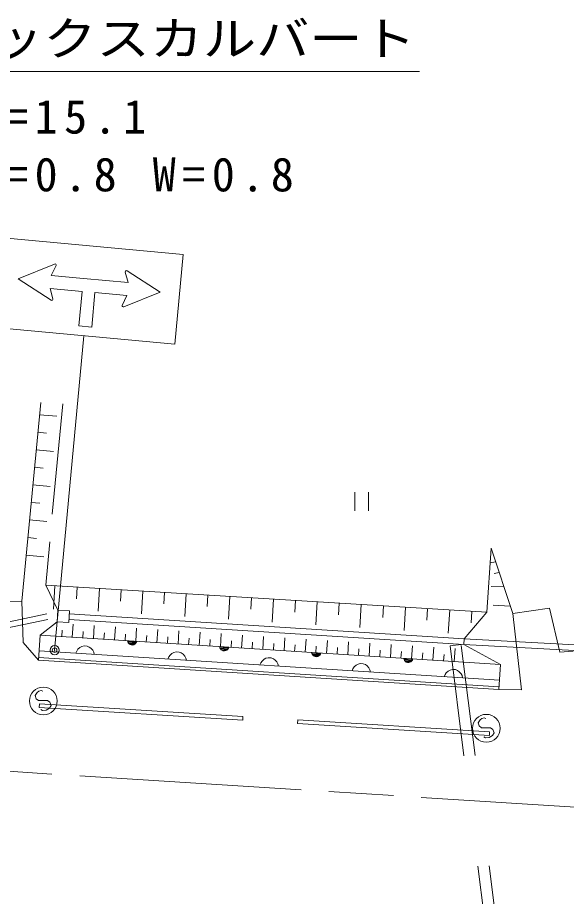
# Model space of a CAD drawing. Units: millimetres, scale not verified. Extents: x 40000 to 680000, y 20000 to 380000.
# Drawn here: x 304984 to 334655, y 285474 to 332986 of the extents above; entities that cross this region are included whole.
import ezdxf
from ezdxf.enums import TextEntityAlignment as Align

# ---------------------------------------------------------------- set-up
doc = ezdxf.new("R2010")
doc.units = ezdxf.units.MM
doc.header["$LTSCALE"] = 1000
doc.header["$PDMODE"] = 32
doc.header["$PDSIZE"] = 500
for name, pattern in [('CHAIN', [18.5, 12, -1.5, 3.5, -1.5]), ('DASHED', [7.5, 6, -1.5]), ('DASHED_SPACED', [12, 6, -6])]:
    doc.linetypes.add(name, pattern=pattern)
for name, color, linetype, lineweight in [('M-BGD', 7, 'Continuous', 13), ('M-BMK', 2, 'CHAIN', 13), ('M-STR-HTXT', 7, 'Continuous', 13), ('M-STR-STRC', 7, 'Continuous', 13)]:
    doc.layers.add(name, color=color, linetype=linetype, lineweight=lineweight)
doc.styles.add('ＭＳ ゴシック', font='')
doc.styles.get('ＭＳ ゴシック').set_extended_font_data('MS Gothic')

msp = doc.modelspace()

# ---------------------------------------------------------------- linework, layer by layer
at = {"layer": 'M-BGD'}
for p, q in [((305215, 301428), (306240, 312183)), ((306177, 311518), (307108, 311429)), ((306086, 310572), (306553, 310527)), ((305996, 309625), (306930, 309536)), ((305906, 308676), (306374, 308632)), ((305815, 307727), (306753, 307638)), ((323213, 307323), (323213, 306323)), ((323963, 306323), (323963, 307323)), ((305725, 306776), (306195, 306731)), ((305634, 305824), (306574, 305735)), ((305543, 304870), (306015, 304825)), ((305452, 303916), (306396, 303827)), ((330527, 303512), (330824, 303571)), ((330744, 302931), (331019, 302981)), ((307156, 300942), (306503, 302293)), ((307002, 302262), (306925, 301007)), ((308206, 302189), (308167, 301561)), ((330592, 302226), (331275, 302207)), ((309409, 302115), (309335, 300901)), ((310580, 302043), (310543, 301436)), ((311751, 301972), (311676, 300753)), ((312925, 301900), (312888, 301291)), ((314099, 301828), (314024, 300605)), ((315277, 301756), (315240, 301144)), ((302810, 301402), (305215, 301428)), ((305215, 301428), (305283, 299207)), ((316455, 301684), (316380, 300456)), ((317637, 301611), (317599, 300998)), ((318819, 301539), (318743, 300307)), ((320004, 301466), (319966, 300850)), ((321189, 301394), (321114, 300157)), ((322378, 301321), (322341, 300703)), ((323567, 301248), (323491, 300007)), ((324760, 301175), (324722, 300554)), ((325953, 301102), (325877, 299856)), ((327150, 301029), (327112, 300406)), ((328346, 300956), (328270, 299705)), ((329123, 299400), (330349, 300833)), ((329547, 300882), (329508, 300257)), ((330702, 301213), (331620, 301164)), ((331752, 300766), (333737, 301059)), ((332227, 296642), (331752, 300766)), ((333737, 301059), (334292, 298677)), ((306197, 299594), (307126, 300319)), ((329104, 299101), (307761, 300450)), ((329123, 299400), (307780, 300749)), ((307373, 299520), (307395, 299870)), ((307943, 299483), (307988, 300185)), ((309085, 299411), (309130, 300113)), ((310228, 299338), (310272, 300040)), ((311371, 299265), (311415, 299968)), ((312514, 299192), (312559, 299896)), ((313658, 299120), (313703, 299824)), ((306197, 299594), (306111, 298247)), ((306197, 299594), (331086, 298010)), ((308514, 299447), (308537, 299798)), ((309656, 299374), (309679, 299726)), ((310799, 299302), (310821, 299653)), ((311942, 299229), (311965, 299581)), ((313086, 299156), (313109, 299508)), ((314231, 299083), (314253, 299435)), ((314803, 299047), (314848, 299751)), ((315376, 299010), (315398, 299363)), ((315949, 298974), (315994, 299679)), ((317095, 298901), (317140, 299606)), ((318242, 298828), (318287, 299534)), ((319389, 298755), (319434, 299462)), ((320537, 298682), (320582, 299389)), ((329121, 299401), (329104, 299101)), ((305283, 299207), (306111, 298247)), ((308353, 298926), (308247, 298833)), ((308457, 298980), (308353, 298926)), ((308579, 299012), (308457, 298980)), ((308739, 299002), (308579, 299012)), ((308856, 298954), (308739, 299002)), ((308952, 298888), (308856, 298954)), ((309045, 298782), (308952, 298888)), ((310925, 299294), (311424, 299262)), ((310942, 299232), (310925, 299294)), ((310968, 299181), (310942, 299232)), ((311402, 299223), (310943, 299252)), ((310960, 299211), (311379, 299184)), ((311015, 299128), (310968, 299181)), ((311347, 299146), (310988, 299169)), ((311063, 299094), (311015, 299128)), ((311025, 299127), (311304, 299109)), ((311122, 299071), (311063, 299094)), ((311243, 299083), (311083, 299093)), ((311201, 299066), (311122, 299071)), ((311263, 299082), (311201, 299066)), ((311314, 299108), (311263, 299082)), ((311367, 299155), (311314, 299108)), ((311401, 299203), (311367, 299155)), ((311424, 299262), (311401, 299203)), ((315903, 298977), (316402, 298945)), ((315919, 298916), (315903, 298977)), ((315946, 298864), (315919, 298916)), ((316380, 298906), (315921, 298936)), ((315938, 298894), (316357, 298868)), ((315993, 298811), (315946, 298864)), ((316378, 298886), (316345, 298838)), ((316402, 298945), (316378, 298886)), ((316522, 298937), (316544, 299290)), ((317668, 298864), (317691, 299217)), ((318815, 298791), (318838, 299145)), ((319963, 298718), (319986, 299072)), ((321111, 298645), (321134, 298999)), ((321686, 298609), (321731, 299316)), ((322260, 298572), (322283, 298926)), ((322835, 298536), (322880, 299244)), ((323985, 298462), (324030, 299171)), ((325136, 298389), (325181, 299098)), ((326287, 298316), (326332, 299026)), ((327438, 298243), (327484, 298953)), ((328591, 298169), (328636, 298880)), ((329104, 299101), (331086, 298010)), ((306121, 298397), (331010, 296813)), ((306143, 298746), (331032, 297162)), ((308181, 298737), (308133, 298620)), ((308247, 298833), (308181, 298737)), ((309099, 298678), (309045, 298782)), ((309131, 298556), (309099, 298678)), ((313158, 298420), (313111, 298303)), ((313225, 298516), (313158, 298420)), ((313331, 298609), (313225, 298516)), ((313434, 298663), (313331, 298609)), ((313557, 298695), (313434, 298663)), ((313716, 298685), (313557, 298695)), ((313834, 298637), (313716, 298685)), ((313929, 298571), (313834, 298637)), ((314023, 298465), (313929, 298571)), ((314076, 298362), (314023, 298465)), ((316325, 298830), (315965, 298853)), ((316041, 298778), (315993, 298811)), ((316003, 298810), (316282, 298792)), ((316099, 298754), (316041, 298778)), ((316220, 298766), (316061, 298776)), ((316179, 298749), (316099, 298754)), ((316240, 298765), (316179, 298749)), ((316292, 298792), (316240, 298765)), ((316345, 298838), (316292, 298792)), ((320881, 298660), (321380, 298628)), ((320897, 298599), (320881, 298660)), ((320924, 298547), (320897, 298599)), ((321357, 298590), (320898, 298619)), ((320916, 298578), (321335, 298551)), ((320971, 298494), (320924, 298547)), ((321302, 298513), (320943, 298536)), ((321019, 298461), (320971, 298494)), ((320981, 298493), (321260, 298475)), ((321077, 298437), (321019, 298461)), ((321198, 298449), (321038, 298460)), ((321157, 298432), (321077, 298437)), ((321218, 298448), (321157, 298432)), ((321270, 298475), (321218, 298448)), ((321323, 298522), (321270, 298475)), ((321356, 298570), (321323, 298522)), ((321380, 298628), (321356, 298570)), ((323410, 298499), (323433, 298853)), ((324560, 298426), (324583, 298780)), ((325711, 298353), (325734, 298707)), ((326863, 298279), (326885, 298634)), ((328015, 298206), (328037, 298561)), ((334292, 298677), (335018, 298726)), ((306111, 298247), (331000, 296663)), ((314109, 298239), (314076, 298362)), ((318136, 298103), (318089, 297986)), ((318202, 298199), (318136, 298103)), ((318308, 298293), (318202, 298199)), ((318412, 298346), (318308, 298293)), ((318534, 298378), (318412, 298346)), ((318694, 298368), (318534, 298378)), ((318811, 298321), (318694, 298368)), ((318907, 298254), (318811, 298321)), ((319001, 298148), (318907, 298254)), ((319054, 298045), (319001, 298148)), ((319087, 297922), (319054, 298045)), ((323286, 297976), (323180, 297882)), ((323390, 298029), (323286, 297976)), ((323512, 298062), (323390, 298029)), ((323672, 298051), (323512, 298062)), ((323789, 298004), (323672, 298051)), ((323885, 297938), (323789, 298004)), ((323978, 297832), (323885, 297938)), ((325859, 298343), (326358, 298311)), ((325875, 298282), (325859, 298343)), ((325902, 298230), (325875, 298282)), ((326335, 298273), (325876, 298302)), ((325893, 298261), (326313, 298234)), ((325948, 298177), (325902, 298230)), ((326280, 298196), (325921, 298219)), ((325996, 298144), (325948, 298177)), ((325958, 298176), (326238, 298159)), ((326055, 298120), (325996, 298144)), ((326176, 298133), (326016, 298143)), ((326135, 298115), (326055, 298120)), ((326196, 298131), (326135, 298115)), ((326248, 298158), (326196, 298131)), ((326301, 298205), (326248, 298158)), ((326334, 298253), (326301, 298205)), ((326358, 298311), (326334, 298253)), ((331000, 296663), (331086, 298010)), ((323114, 297786), (323066, 297669)), ((323180, 297882), (323114, 297786)), ((324032, 297728), (323978, 297832)), ((324064, 297606), (324032, 297728)), ((328092, 297470), (328044, 297352)), ((328158, 297566), (328092, 297470)), ((328264, 297659), (328158, 297566)), ((328368, 297712), (328264, 297659)), ((328490, 297745), (328368, 297712)), ((328650, 297735), (328490, 297745)), ((328767, 297687), (328650, 297735)), ((328863, 297621), (328767, 297687)), ((328956, 297515), (328863, 297621)), ((329010, 297411), (328956, 297515)), ((329042, 297289), (329010, 297411)), ((306039, 296503), (305929, 296334)), ((306142, 296564), (306039, 296503)), ((306261, 296599), (306142, 296564)), ((306343, 296577), (306261, 296599)), ((331000, 296663), (332227, 296642)), ((305929, 296334), (305994, 296164)), ((305994, 296164), (306122, 296065)), ((306122, 296065), (306606, 296070)), ((306606, 296070), (306733, 295971)), ((306154, 295683), (306166, 295883)), ((317156, 295003), (306154, 295683)), ((317168, 295202), (306166, 295883)), ((306333, 295528), (306235, 295575)), ((306534, 295541), (306333, 295528)), ((306715, 295647), (306534, 295541)), ((306799, 295801), (306715, 295647)), ((306733, 295971), (306799, 295801)), ((317156, 295003), (317168, 295202)), ((330089, 295087), (329985, 295026)), ((330208, 295122), (330089, 295087)), ((330290, 295100), (330208, 295122)), ((320117, 294824), (320130, 295023)), ((330491, 294165), (320117, 294824)), ((330504, 294364), (320130, 295023)), ((329985, 295026), (329876, 294857)), ((329876, 294857), (329941, 294687)), ((329941, 294687), (330069, 294588)), ((330069, 294588), (330552, 294593)), ((330552, 294593), (330680, 294494)), ((330661, 294170), (330480, 294064)), ((330491, 294165), (330504, 294364)), ((330745, 294324), (330661, 294170)), ((330680, 294494), (330745, 294324)), ((330279, 294051), (330182, 294098)), ((330480, 294064), (330279, 294051))]:
    msp.add_line(p, q, dxfattribs=at)
at = {"layer": 'M-BGD', "linetype": 'DASHED'}
for p, q in [((307422, 312109), (306503, 302293)), ((300694, 299509), (307152, 300869)), ((300755, 299215), (307214, 300576)), ((329121, 299401), (338616, 298882)), ((328362, 299020), (328957, 299095)), ((329104, 299101), (338599, 298583))]:
    msp.add_line(p, q, dxfattribs=at)
at = {"layer": 'M-BGD', "linetype": 'DASHED_SPACED'}
for p, q in [((328362, 299020), (330628, 281103)), ((331223, 281178), (328957, 299095))]:
    msp.add_line(p, q, dxfattribs=at)
at = {"layer": 'M-BGD'}
msp.add_lwpolyline([(306503, 302293), (330349, 300833), (330580, 304310), (331752, 300766)], dxfattribs=at)
msp.add_lwpolyline([(307156, 300942), (307784, 300911), (307754, 300289), (307126, 300319)], close=True, dxfattribs=at)
for centre, radius in [((306987, 298785), 250), ((306987, 298785), 125), ((306379, 296042), 750), ((330326, 294565), 750)]:
    msp.add_circle(centre, radius, dxfattribs=at)
msp.add_point((306987, 298785), dxfattribs=at)
at = {"layer": 'M-BMK'}
msp.add_line((271415, 294326), (369720, 288120), dxfattribs=at)
at = {"layer": 'M-STR-HTXT'}
msp.add_lwpolyline([(286232, 298128), (300124, 330064), (326716, 330064)], dxfattribs=at)
at = {"layer": 'M-STR-STRC'}
for p, q in [((306983, 319662), (305018, 318858)), ((306807, 319047), (307064, 319577)), ((310903, 319299), (312688, 318148)), ((306802, 317706), (305018, 318858)), ((306807, 319047), (308540, 318886)), ((310964, 318662), (308540, 318886)), ((310964, 318662), (310808, 319230)), ((306742, 318344), (306897, 317776)), ((306742, 318344), (308475, 318184)), ((308475, 318184), (308302, 316321)), ((309166, 318120), (308994, 316257)), ((310898, 317959), (309166, 318120)), ((310898, 317959), (310642, 317429)), ((310722, 317343), (312688, 318148)), ((308994, 316257), (308302, 316321)), ((306987, 298785), (308564, 315788))]:
    msp.add_line(p, q, dxfattribs=at)
msp.add_lwpolyline([(304399, 321061), (313929, 320179), (313481, 315333), (303950, 316215)], close=True, dxfattribs=at)
for centre, start, end in [((307007, 319604), 334.1561, 112.2649), ((310869, 319247), 57.1593, 195.2681), ((306836, 317759), 237.1593, 15.2682), ((310698, 317402), 154.156, 292.2649)]:
    msp.add_arc(centre, 63, start, end, dxfattribs=at)

# ---------------------------------------------------------------- texts
at = {"layer": 'M-STR-HTXT', "style": 'ＭＳ ゴシック', "width": 1.15}
msp.add_text('ボックスカルバート', height=1833, rotation=359.979, dxfattribs=at).set_placement((313568, 331851), align=Align.MIDDLE_CENTER)
at = {"layer": 'M-STR-HTXT', "char_height": 1833, "attachment_point": 5, "rotation": 359.979, "style": 'ＭＳ ゴシック'}
for s, insert in [('\\T1.28;L=15.1', (307498, 327615)), ('\\T1.28;H=0.8\\~W=0.8', (311491, 324494))]:
    msp.add_mtext(s, dxfattribs=dict(at, insert=insert))

doc.saveas('drawing.dxf')
